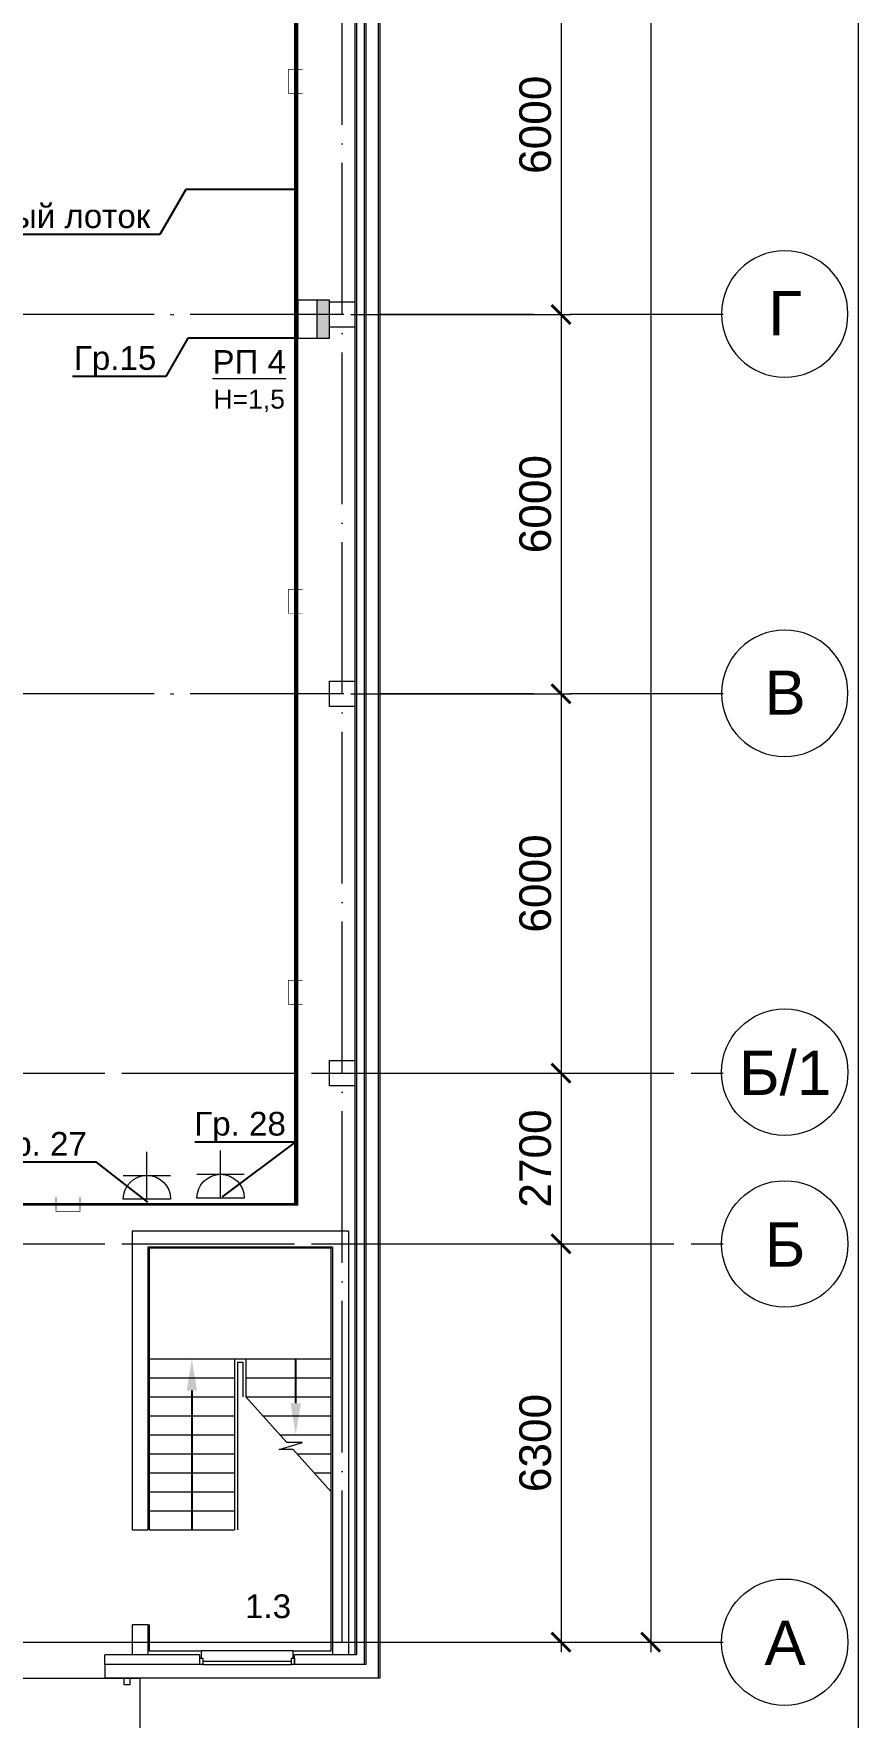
# Model space of a CAD drawing. Header units: millimetres. Extents: x -7047 to 653546, y -441812 to -147059.
# Drawn here: x 139962 to 153002, y -290914 to -264285 of the extents above; entities that cross this region are included whole.
import ezdxf
from ezdxf import colors
from ezdxf.entities.mleader import LeaderData, LeaderLine
from ezdxf.enums import TextEntityAlignment as Align
from ezdxf.math import Vec2, Vec3

# ---------------------------------------------------------------- set-up
doc = ezdxf.new("R2010")
doc.units = ezdxf.units.MM
doc.header["$PDMODE"] = 3
doc.linetypes.add('ACAD_ISO04W100', pattern=[30, 24, -3, 0, -3])
doc.linetypes.add('PHANTOM2', pattern=[31.75, 15.875, -3.175, 3.175, -3.175, 3.175, -3.175])
for name, color, linetype, lineweight in [('$Osveshenie', 240, 'Continuous', 15), ('$Оbорудование', 173, 'Continuous', 20), ('$Оbорудование @ 150', 173, 'Continuous', 20), ('1-Колонна', 244, 'Continuous', 60), ('1-Лестница', 236, 'Continuous', 15), ('1-Лестница детали', 247, 'Continuous', 5), ('1-Металл тонк', 107, 'Continuous', 15), ('1-Номр помещения', 173, 'Continuous', 20), ('1-Окна', 133, 'Continuous', 9), ('1-Размеры', 251, 'Continuous', 15), ('1-Стена Кирпич', 32, 'Continuous', 60), ('1-Стена сэндвич-панель', 157, 'Continuous', 60), ('1-Стена тонкая', 149, 'Continuous', 13), ('1-Цоколь', 249, 'Continuous', 15), ('Ось', 251, 'ACAD_ISO04W100', 9), ('Ось кр', 160, 'Continuous', 9), ('Таbлица текст', 251, 'Continuous', 15)]:
    doc.layers.add(name, color=color, linetype=linetype, lineweight=lineweight)
doc.layers.add('$TEXT', color=250, linetype='Continuous')
doc.styles.add('Arial Annotative', font='arial.ttf', dxfattribs={"height": 2.5})
doc.styles.add('Arial-0', font='arial.ttf')
doc.styles.add('GOST_B 0.0', font='isocpeur.ttf')
doc.styles.add('Анно2.0', font='arial.ttf', dxfattribs={"height": 2})
doc.styles.add('Аннот2.5', font='arial.ttf', dxfattribs={"height": 2.5})
doc.dimstyles.new('АР-200', dxfattribs={"dimscale": 100, "dimtxt": 5, "dimasz": 3, "dimexe": 1.6, "dimexo": 1, "dimgap": 1.5, "dimtad": 1, "dimdec": 0, "dimdsep": 46, "dimtxsty": 'Arial-0', "dimblk": 'ARCHTICK', "dimcen": -4, "dimdle": 1.6, "dimclrd": 256, "dimclre": 256, "dimclrt": 256, "dimadec": 1, "dimazin": 0, "dimtfac": 1, "dimtdec": 0, "dimtmove": 1, "dimatfit": 3, "dimldrblk": 'ARCHTICK', "dimfxl": 1, "dimlwd": -1, "dimlwe": -1, "dimarcsym": 0})

# ---------------------------------------------------------------- blocks, each defined once
blk = doc.blocks.new('оси круж')
blk.add_circle((0, 0), 1000)
at = {"style": 'Arial-0'}
blk.add_attdef('00', text='', height=700, dxfattribs=at).set_placement((-6, -339), align=Align.CENTER)
blk = doc.blocks.new('_ArchTick')
at = {"color": 0, "linetype": 'ByBlock', "const_width": 0.15}
blk.add_lwpolyline([(-0.5, -0.5), (0.5, 0.5)], dxfattribs=at)
blk = doc.blocks.new('*D16')
at = {"layer": '1-Размеры', "transparency": 16777216}
for p, q in [((144939, -220726), (149880, -220726)), ((149720, -220566), (149720, -289886)), ((144939, -289726), (149880, -289726))]:
    blk.add_line(p, q, dxfattribs=at)
at = {"layer": 'Defpoints', "color": 0, "transparency": 16777216}
for p in [(144839, -220726), (144839, -289726), (149720, -289726)]:
    blk.add_point(p, dxfattribs=at)
at = {"layer": '1-Размеры', "transparency": 16777216, "xscale": 300, "yscale": 300, "zscale": 300}
for p, rotation in [((149720, -220726), 90), ((149720, -289726), 270)]:
    blk.add_blockref('_ArchTick', p, dxfattribs=dict(at, rotation=rotation))
at = {"layer": '1-Размеры', "lineweight": 0, "transparency": 16777216, "insert": (149315, -255226), "char_height": 500, "attachment_point": 5, "rotation": 90, "style": 'Arial-0'}
blk.add_mtext('69000', dxfattribs=at)
blk = doc.blocks.new('*D28')
at = {"layer": '1-Размеры', "transparency": 16777216}
for p, q in [((144975, -262726), (148461, -262726)), ((148301, -262566), (148301, -268886)), ((144975, -268726), (148461, -268726))]:
    blk.add_line(p, q, dxfattribs=at)
at = {"layer": 'Defpoints', "color": 0, "transparency": 16777216}
for p in [(144875, -262726), (144875, -268726), (148301, -268726)]:
    blk.add_point(p, dxfattribs=at)
at = {"layer": '1-Размеры', "transparency": 16777216, "xscale": 300, "yscale": 300, "zscale": 300}
for p, rotation in [((148301, -262726), 90), ((148301, -268726), 270)]:
    blk.add_blockref('_ArchTick', p, dxfattribs=dict(at, rotation=rotation))
at = {"layer": '1-Размеры', "lineweight": 0, "transparency": 16777216, "insert": (147895, -265726), "char_height": 500, "attachment_point": 5, "rotation": 90, "style": 'Arial-0'}
blk.add_mtext('6000', dxfattribs=at)
blk = doc.blocks.new('*D29')
at = {"layer": '1-Размеры', "transparency": 16777216}
for p, q in [((148301, -268566), (148301, -274886)), ((144975, -268726), (148461, -268726)), ((144975, -274726), (148461, -274726))]:
    blk.add_line(p, q, dxfattribs=at)
at = {"layer": 'Defpoints', "color": 0, "transparency": 16777216}
for p in [(144875, -268726), (144875, -274726), (148301, -274726)]:
    blk.add_point(p, dxfattribs=at)
at = {"layer": '1-Размеры', "transparency": 16777216, "xscale": 300, "yscale": 300, "zscale": 300}
for p, rotation in [((148301, -268726), 90), ((148301, -274726), 270)]:
    blk.add_blockref('_ArchTick', p, dxfattribs=dict(at, rotation=rotation))
at = {"layer": '1-Размеры', "lineweight": 0, "transparency": 16777216, "insert": (147895, -271726), "char_height": 500, "attachment_point": 5, "rotation": 90, "style": 'Arial-0'}
blk.add_mtext('6000', dxfattribs=at)
blk = doc.blocks.new('*D30')
at = {"layer": '1-Размеры', "transparency": 16777216}
for p, q in [((144975, -274726), (148461, -274726)), ((148301, -274566), (148301, -280886)), ((145509, -280726), (148461, -280726))]:
    blk.add_line(p, q, dxfattribs=at)
at = {"layer": 'Defpoints', "color": 0, "transparency": 16777216}
for p in [(144875, -274726), (145409, -280726), (148301, -280726)]:
    blk.add_point(p, dxfattribs=at)
at = {"layer": '1-Размеры', "transparency": 16777216, "xscale": 300, "yscale": 300, "zscale": 300}
for p, rotation in [((148301, -274726), 90), ((148301, -280726), 270)]:
    blk.add_blockref('_ArchTick', p, dxfattribs=dict(at, rotation=rotation))
at = {"layer": '1-Размеры', "lineweight": 0, "transparency": 16777216, "insert": (147895, -277726), "char_height": 500, "attachment_point": 5, "rotation": 90, "style": 'Arial-0'}
blk.add_mtext('6000', dxfattribs=at)
blk = doc.blocks.new('*D31')
at = {"layer": '1-Размеры', "transparency": 16777216}
for p, q in [((148301, -283266), (148301, -289886)), ((144975, -283426), (148461, -283426)), ((144975, -289726), (148461, -289726))]:
    blk.add_line(p, q, dxfattribs=at)
at = {"layer": 'Defpoints', "color": 0, "transparency": 16777216}
for p in [(144875, -283426), (144875, -289726), (148301, -289726)]:
    blk.add_point(p, dxfattribs=at)
at = {"layer": '1-Размеры', "transparency": 16777216, "xscale": 300, "yscale": 300, "zscale": 300}
for p, rotation in [((148301, -283426), 90), ((148301, -289726), 270)]:
    blk.add_blockref('_ArchTick', p, dxfattribs=dict(at, rotation=rotation))
at = {"layer": '1-Размеры', "lineweight": 0, "transparency": 16777216, "insert": (147895, -286576), "char_height": 500, "attachment_point": 5, "rotation": 90, "style": 'Arial-0'}
blk.add_mtext('6300', dxfattribs=at)
blk = doc.blocks.new('*D32')
at = {"layer": '1-Размеры', "transparency": 16777216}
for p, q in [((148301, -280566), (148301, -283586)), ((145509, -280726), (148461, -280726)), ((145509, -283426), (148461, -283426))]:
    blk.add_line(p, q, dxfattribs=at)
at = {"layer": 'Defpoints', "color": 0, "transparency": 16777216}
for p in [(145409, -280726), (145409, -283426), (148301, -283426)]:
    blk.add_point(p, dxfattribs=at)
at = {"layer": '1-Размеры', "transparency": 16777216, "xscale": 300, "yscale": 300, "zscale": 300}
for p, rotation in [((148301, -280726), 90), ((148301, -283426), 270)]:
    blk.add_blockref('_ArchTick', p, dxfattribs=dict(at, rotation=rotation))
at = {"layer": '1-Размеры', "lineweight": 0, "transparency": 16777216, "insert": (147895, -282076), "char_height": 500, "attachment_point": 5, "rotation": 90, "style": 'Arial-0'}
blk.add_mtext('2700', dxfattribs=at)
blk = doc.blocks.new('_None')
blk = doc.blocks.new('234234234')
at = {"layer": '$Оbорудование'}
h = blk.add_hatch(color=256, dxfattribs=at)
h.dxf.hatch_style = 1
h.paths.add_polyline_path([(150, 125), (30, 25), (150, 25)], flags=17)
h.paths.add_polyline_path([(150, 125), (-150, 125), (-30, 25), (30, 25)])
h.paths.add_polyline_path([(-150, 125), (-150, 25), (-30, 25)])
blk.add_lwpolyline([(-150, -125), (150, -125), (150, 125), (-150, 125)], close=True, dxfattribs=at)
blk.add_lwpolyline([(-150, 125), (-150, 25), (150, 25)], dxfattribs=at)
blk = doc.blocks.new('$БлокРозеток 2п+PEскрыт_IP2X')
at = {"layer": '$Оbорудование', "lineweight": 20}
for points in [[(0, 0), (0, 5)], [(-2.5, 2.5), (2.5, 2.5)]]:
    blk.add_lwpolyline(points, dxfattribs=at)
blk.add_lwpolyline([(-2.5, 0, -1), (2.5, 0), (-2.5, 0)], format="xyb", dxfattribs=at)
at = {"style": 'GOST_B 0.0'}
blk.add_attdef('КОЛИЧЕСТВОРОЗЕТОК', text='', height=2, dxfattribs=at).set_placement((1, 2.7), align=Align.BOTTOM_LEFT)

msp = doc.modelspace()

# ---------------------------------------------------------------- linework, layer by layer
at = {"layer": '$Osveshenie', "color": 7, "linetype": 'PHANTOM2', "ltscale": 30, "const_width": 40}
for points in [[(117401.9, -221725.6), (144127.6, -221725.6), (144127.6, -282800.8), (127515.6, -282800.8), (127515.6, -285107.6)], [(118312.8, -221725.3), (144100.5, -221725.3), (144100.5, -282800.4), (127488.5, -282800.4), (127488.5, -285107.3)]]:
    msp.add_lwpolyline(points, dxfattribs=at)
at = {"layer": '$Osveshenie', "color": 7, "const_width": 10}
for points in [[(144213.6, -264848.2), (143987.5, -264848.2), (143987.5, -265230.6), (144213.6, -265230.6)], [(144213.6, -273073.3), (143987.5, -273073.3), (143987.5, -273455.7), (144213.6, -273455.7)], [(144213.6, -279256.2), (143987.5, -279256.2), (143987.5, -279638.6), (144213.6, -279638.6)], [(140313.9, -282687.4), (140313.9, -282913.5), (140696.3, -282913.5), (140696.3, -282687.4)]]:
    msp.add_lwpolyline(points, dxfattribs=at)
at = {"layer": '$Оbорудование', "color": 0, "linetype": 'ByBlock'}
msp.add_line((153002.1, -215052.2), (153002.1, -296223.2), dxfattribs=at)
at = {"layer": '1-Колонна', "color": 7, "lineweight": 0}
for points in [[(144638.5, -268526.5), (145038.5, -268526.5), (145038.5, -268926.5), (144638.5, -268926.5)], [(144638.5, -274526.5), (145038.5, -274526.5), (145038.5, -274926.5), (144638.5, -274926.5)], [(144638.5, -280526.5), (145038.5, -280526.5), (145038.5, -280926.5), (144638.5, -280926.5)]]:
    msp.add_lwpolyline(points, close=True, dxfattribs=at)
at = {"layer": '1-Лестница', "color": 7, "lineweight": 0}
for p, q in [((141788.5, -285246.5), (144668.5, -285246.5)), ((143138.5, -285246.5), (143138.5, -287946.5)), ((143318.5, -285246.5), (143318.5, -285846.5)), ((141788.5, -285546.5), (143138.5, -285546.5)), ((143318.5, -285546.5), (144668.5, -285546.5)), ((141788.5, -285846.5), (143138.5, -285846.5)), ((143318.5, -285846.5), (144668.5, -285846.5)), ((141788.5, -286146.5), (143138.5, -286146.5)), ((143588.5, -286146.5), (144668.5, -286146.5)), ((141788.5, -286446.5), (143138.5, -286446.5)), ((143858.5, -286446.5), (144668.5, -286446.5)), ((141788.5, -286746.5), (143138.5, -286746.5)), ((144128.5, -286746.5), (144668.5, -286746.5)), ((141788.5, -287046.5), (143138.5, -287046.5)), ((144398.5, -287046.5), (144668.5, -287046.5)), ((141788.5, -287346.5), (143138.5, -287346.5)), ((141788.5, -287646.5), (143138.5, -287646.5)), ((141788.5, -287946.5), (143138.5, -287946.5))]:
    msp.add_line(p, q, dxfattribs=at)
at = {"layer": '1-Лестница детали', "color": 7, "lineweight": 0}
for p, q in [((143967, -286567), (143318.5, -285846.5)), ((144668.5, -287346.5), (144064.9, -286675.8)), ((142613.5, -289976.5), (142613.5, -289861.5)), ((144063.5, -289976.5), (144063.5, -289861.5))]:
    msp.add_line(p, q, dxfattribs=at)
for points in [[(144063.5, -289861.5), (144668.5, -289861.5), (144668.5, -283496.5), (141788.5, -283496.5), (141788.5, -287946.5)], [(143188.5, -287946.5), (143188.5, -285296.5), (143268.5, -285296.5), (143268.5, -285846.5)], [(144064.9, -286675.8), (143841.9, -286675.8), (144215.5, -286567), (143967, -286567)], [(141788.5, -289446.5), (141788.5, -289861.5), (142613.5, -289861.5)]]:
    msp.add_lwpolyline(points, dxfattribs=at)
at = {"layer": '1-Металл тонк', "color": 7, "lineweight": 0}
msp.add_lwpolyline([(141488.5, -290296.5), (141388.5, -290296.5), (141388.5, -290396.5), (141488.5, -290396.5)], close=True, dxfattribs=at)
at = {"layer": '1-Окна', "color": 7, "lineweight": 0}
for p, q in [((142638.5, -290026.5), (144038.5, -290026.5)), ((142638.5, -290076.5), (144038.5, -290076.5))]:
    msp.add_line(p, q, dxfattribs=at)
for points in [[(142588.5, -289976.5), (142638.5, -289976.5), (142638.5, -290076.5), (142588.5, -290076.5)], [(144038.5, -289976.5), (144088.5, -289976.5), (144088.5, -290076.5), (144038.5, -290076.5)]]:
    msp.add_lwpolyline(points, close=True, dxfattribs=at)
at = {"layer": '1-Стена Кирпич', "color": 7, "lineweight": 0, "ltscale": 100}
for p, q in [((141518.5, -283226.5), (141518.5, -287946.5)), ((144938.5, -283226.5), (141518.5, -283226.5)), ((144938.5, -283226.5), (144938.5, -289926.5)), ((144688.5, -283476.5), (141768.5, -283476.5)), ((141768.5, -283476.5), (141768.5, -287946.5)), ((144688.5, -283476.5), (144688.5, -289926.5)), ((141518.5, -287946.5), (141768.5, -287946.5)), ((141518.5, -289446.5), (141518.5, -289926.5)), ((141518.5, -289446.5), (141768.5, -289446.5)), ((141768.5, -289446.5), (141768.5, -289926.5))]:
    msp.add_line(p, q, dxfattribs=at)
at = {"layer": '1-Стена сэндвич-панель', "color": 7, "lineweight": 0}
msp.add_line((141088.5, -290076.5), (141088.5, -289926.5), dxfattribs=at)
at = {"layer": '1-Стена сэндвич-панель', "color": 7, "lineweight": 0, "ltscale": 100}
for p, q in [((142588.5, -290076.5), (142588.5, -289926.5)), ((144088.5, -290076.5), (144088.5, -289926.5))]:
    msp.add_line(p, q, dxfattribs=at)
at = {"layer": '1-Стена сэндвич-панель', "color": 7, "lineweight": 0}
for points in [[(117374.8, -220376.5), (145188.5, -220376.5), (145188.5, -290076.5), (144088.5, -290076.5)], [(117401.9, -220376.8), (145215.6, -220376.8), (145215.6, -290076.8), (144115.6, -290076.8)], [(117374.8, -220526.5), (145038.5, -220526.5), (145038.5, -289926.5), (144088.5, -289926.5)], [(117401.9, -220526.8), (145065.6, -220526.8), (145065.6, -289926.8), (144115.6, -289926.8)], [(142588.5, -289926.5), (141088.5, -289926.5)], [(142588.5, -290076.5), (141088.5, -290076.5)]]:
    msp.add_lwpolyline(points, dxfattribs=at)
at = {"layer": '1-Стена тонкая', "color": 7, "lineweight": 0}
msp.add_line((144063.5, -289861.5), (142613.5, -289861.5), dxfattribs=at)
at = {"layer": '1-Цоколь', "color": 7, "lineweight": 0}
msp.add_line((141088.5, -290076.5), (141088.5, -290296.5), dxfattribs=at)
for points in [[(117374.8, -220156.5), (145408.5, -220156.5), (145408.5, -290296.5), (141088.5, -290296.5)], [(117401.9, -220156.8), (145435.6, -220156.8), (145435.6, -290296.8), (141115.6, -290296.8)]]:
    msp.add_lwpolyline(points, dxfattribs=at)
msp.add_lwpolyline([(139038.5, -290296.5), (141638.5, -290296.5), (141638.5, -291976.5), (139038.5, -291976.5)], close=True, dxfattribs=at)
at = {"layer": 'Ось', "color": 7, "lineweight": 0, "ltscale": 100}
for p, q in [((144838.5, -289726.5), (144838.5, -217836.8)), ((150865.6, -268726.8), (96665.6, -268726.8)), ((150838.5, -268726.5), (117374.8, -268726.5)), ((150865.6, -274726.8), (96665.6, -274726.8)), ((150838.5, -274726.5), (117374.8, -274726.5)), ((96665.6, -280726.8), (150865.6, -280726.8)), ((117374.8, -280726.5), (150838.5, -280726.5)), ((96665.6, -283426.8), (150865.6, -283426.8)), ((117374.8, -283426.5), (150838.5, -283426.5))]:
    msp.add_line(p, q, dxfattribs=at)
at = {"layer": 'Ось', "color": 7, "lineweight": 0, "ltscale": 200}
for p, q in [((117374.8, -289726.5), (150838.5, -289726.5)), ((96665.6, -289726.8), (150865.6, -289726.8))]:
    msp.add_line(p, q, dxfattribs=at)

# ---------------------------------------------------------------- block references
at = {"layer": '$Оbорудование', "color": 7, "lineweight": 0, "xscale": 2, "yscale": 2, "zscale": 2, "rotation": 270}
msp.add_blockref('234234234', (144388.5, -268800.6), dxfattribs=at)
at = {"layer": '$Оbорудование @ 150', "color": 0, "linetype": 'ByBlock', "xscale": 150, "yscale": 150, "zscale": 150}
for p in [(141752.6, -282718), (142918.1, -282700.8)]:
    msp.add_blockref('$БлокРозеток 2п+PEскрыт_IP2X', p, dxfattribs=at)
at = {"layer": 'Ось кр', "color": 7, "lineweight": 0}
ref = msp.add_blockref('оси круж', (151838.5, -268718.3), dxfattribs=dict(at, xscale=-1))
ref.add_attrib('00', 'Г', dxfattribs={"layer": '0', "height": 700, "style": 'Arial-0'}).set_placement((151844.6, -269057.6), align=Align.CENTER)
ref = msp.add_blockref('оси круж', (151838.5, -274718.3), dxfattribs=dict(at, xscale=-1))
ref.add_attrib('00', 'В', dxfattribs={"layer": '0', "height": 700, "style": 'Arial-0'}).set_placement((151844.6, -275057.6), align=Align.CENTER)
ref = msp.add_blockref('оси круж', (151838.4, -280709.8), dxfattribs=dict(at, rotation=180))
ref.add_attrib('00', 'Б/1', dxfattribs={"layer": '0', "height": 700, "style": 'Arial-0'}).set_placement((151844.5, -281070.5), align=Align.CENTER)
ref = msp.add_blockref('оси круж', (151838.5, -283426.5), dxfattribs=dict(at, rotation=180))
ref.add_attrib('00', 'Б', dxfattribs={"layer": '0', "height": 700, "style": 'Arial-0'}).set_placement((151844.6, -283787.2), align=Align.CENTER)
ref = msp.add_blockref('оси круж', (151838.5, -289726.5), dxfattribs=dict(at, rotation=180))
ref.add_attrib('00', 'А', dxfattribs={"layer": '0', "height": 700, "style": 'Arial-0'}).set_placement((151844.6, -290087.2), align=Align.CENTER)

# ---------------------------------------------------------------- texts
at = {"layer": '$Оbорудование', "color": 7, "insert": (143370.5, -269290.1), "char_height": 300, "width": 1587.938, "attachment_point": 2, "style": 'Анно2.0'}
msp.add_mtext('{\\H1.25x;\\LРП 4\\H0.8x;\\P}H=1,5', dxfattribs=at)
at = {"layer": '1-Номр помещения', "color": 7, "insert": (143668.1, -289160.4), "char_height": 375, "width": 1061.513, "attachment_point": 5, "style": 'Аннот2.5'}
msp.add_mtext('1.3', dxfattribs=at)

# ---------------------------------------------------------------- dimensions: what is measured, and where the dimension line sits
at = {"layer": '1-Размеры', "color": 7, "lineweight": 0}
for base, p1, p2, angle, picture, middle in [((149719.9, -289726.5), (144838.5, -220726.5), (144838.5, -289726.5), 270, '*D16', (149314.6, -255226.5)), ((148300.6, -268726.5), (144874.9, -262726.5), (144874.9, -268726.5), 90, '*D28', (147895.3, -265726.5)), ((148300.6, -274726.5), (144874.9, -268726.5), (144874.9, -274726.5), 90, '*D29', (147895.3, -271726.5)), ((148300.6, -280726.5), (144874.9, -274726.5), (145408.5, -280726.5), 90, '*D30', (147895.3, -277726.5)), ((148300.6, -283426.5), (145408.5, -280726.5), (145408.5, -283426.5), 270, '*D32', (147895.3, -282076.5)), ((148300.6, -289726.5), (144874.9, -283426.5), (144874.9, -289726.5), 90, '*D31', (147895.2, -286576.5))]:
    dim = msp.add_linear_dim(base=base, p1=p1, p2=p2, angle=angle, dimstyle='АР-200', dxfattribs=at)
    dim.commit()
    dim.dimension.update_dxf_attribs({"geometry": picture, "text_midpoint": middle})

# ---------------------------------------------------------------- leaders
at = {"layer": '$TEXT', "color": 7}
ml = msp.add_multileader_mtext('Standard', dxfattribs=at)
ml.set_content('Гр.15', color=7, style='Анно2.0')
ml.set_leader_properties(color=256)
ml.set_arrow_properties(name='NONE')
ml.build(insert=Vec2(0, 0))
ml.multileader.update_dxf_attribs({"text_left_attachment_type": 6, "text_right_attachment_type": 6, "dogleg_length": 1, "arrow_head_size": 450, "scale": 150})
ctx = ml.context
ctx.base_point, ctx.scale, ctx.char_height, ctx.arrow_head_size, ctx.landing_gap_size, ctx.plane_origin = Vec3(140660.5, -269706.3), 150, 375, 450, 0, Vec3(144100.5, -269100.6)
ctx.left_attachment, ctx.right_attachment, ctx.text_align_type = 6, 6, 2
notes = []
notes.append((ctx, [(0, (1, 1, 0), (142051.6, -269706.3), (-1, 0), 150, [(0, [(144100.5, -269100.6), (142401.3, -269100.6)], 0, [])])]))
ctx.mtext.insert, ctx.mtext.alignment, ctx.mtext.flow_direction = Vec3(141901.6, -269227.2), 3, 5
ml = msp.add_multileader_mtext('Standard', dxfattribs=at)
ml.set_content('Гр. 28', color=7, style='Анно2.0')
ml.set_leader_properties(color=256)
ml.set_arrow_properties(name='NONE')
ml.build(insert=Vec2(0, 0))
ml.multileader.update_dxf_attribs({"text_left_attachment_type": 6, "text_right_attachment_type": 6, "dogleg_length": 1, "arrow_head_size": 450, "scale": 150})
ctx = ml.context
ctx.base_point, ctx.scale, ctx.char_height, ctx.arrow_head_size, ctx.landing_gap_size, ctx.plane_origin = Vec3(142565.9, -281817), 150, 375, 450, 0, Vec3(142753.7, -283514)
ctx.left_attachment, ctx.right_attachment, ctx.text_align_type = 6, 6, 2
notes.append((ctx, [(1, (1, 1, 0), (144100.5, -281817), (-1, 0), 150, [(0, [(142947.1, -282683), (144100.5, -281817)], 0, [])])]))
ctx.mtext.insert, ctx.mtext.alignment, ctx.mtext.flow_direction = Vec3(143950.5, -281337.9), 3, 5
ml = msp.add_multileader_mtext('Standard', dxfattribs=at)
ml.set_content('Гр. 27', color=7, style='Анно2.0')
ml.set_leader_properties(color=256)
ml.set_arrow_properties(name='NONE')
ml.build(insert=Vec2(0, 0))
ml.multileader.update_dxf_attribs({"text_left_attachment_type": 6, "text_right_attachment_type": 6, "dogleg_length": 1, "arrow_head_size": 450, "scale": 150})
ctx = ml.context
ctx.base_point, ctx.scale, ctx.char_height, ctx.arrow_head_size, ctx.landing_gap_size, ctx.plane_origin = Vec3(139419.4, -282135.9), 150, 375, 450, 0, Vec3(141571.8, -283596.5)
ctx.left_attachment, ctx.right_attachment, ctx.text_align_type = 6, 6, 2
notes.append((ctx, [(1, (1, 1, 0), (140953.3, -282135.9), (-1, 0), 150, [(0, [(141765.1, -282765.4), (140953.3, -282135.9)], 0, [])])]))
ctx.mtext.insert, ctx.mtext.alignment, ctx.mtext.flow_direction = Vec3(140803.3, -281656.8), 3, 5
at = {"layer": '1-Лестница детали', "color": 7, "lineweight": 0}
ml = msp.add_multileader_mtext('Standard', dxfattribs=at)
ml.set_content('')
ml.set_leader_properties()
ml.build(insert=Vec2(0, 0))
ml.multileader.update_dxf_attribs({"has_dogleg": 0, "arrow_head_size": 500})
ctx = ml.context
ctx.base_point, ctx.arrow_head_size, ctx.plane_origin = Vec3(142463.5, -287946.5), 500, Vec3(142463.5, -285346.5)
ctx.text_align_type = 2
notes.append((ctx, [(0, (1, 1, 0), (142471.5, -287946.5), (-1, 0), 8, [(0, [(142463.5, -285246.5)], 0, [])])]))
ctx.mtext, ml.multileader.dxf.content_type = None, 0
ml = msp.add_multileader_mtext('Standard', dxfattribs=at)
ml.set_content('')
ml.set_leader_properties()
ml.build(insert=Vec2(0, 0))
ml.multileader.update_dxf_attribs({"has_dogleg": 0, "arrow_head_size": 500})
ctx = ml.context
ctx.base_point, ctx.arrow_head_size, ctx.plane_origin = Vec3(144106, -285246.5), 500, Vec3(144106, -285946.5)
notes.append((ctx, [(1, (1, 1, 0), (144114, -285246.5), (-1, 0), 8, [(0, [(144106, -286446.5)], 0, [])])]))
ctx.mtext, ml.multileader.dxf.content_type = None, 0
at = {"layer": 'Таbлица текст', "color": 7}
ml = msp.add_multileader_mtext('Standard', dxfattribs=at)
ml.set_content('Магистральный лоток', color=7, style='Arial Annotative')
ml.set_leader_properties(color=256)
ml.set_arrow_properties(name='NONE')
ml.build(insert=Vec2(0, 0))
ml.multileader.update_dxf_attribs({"text_left_attachment_type": 6, "text_right_attachment_type": 6, "dogleg_length": 1, "arrow_head_size": 450, "scale": 150})
ctx = ml.context
ctx.base_point, ctx.scale, ctx.char_height, ctx.arrow_head_size, ctx.landing_gap_size, ctx.plane_origin = Vec3(136504.9, -267463.2), 150, 375, 450, 0, Vec3(144100.5, -266747.6)
ctx.left_attachment, ctx.right_attachment, ctx.text_align_type = 6, 6, 2
notes.append((ctx, [(0, (1, 1, 0), (141956.4, -267463.2), (-1, 0), 150, [(0, [(144100.5, -266747.6), (142369.5, -266747.6)], 0, [])])]))
ctx.mtext.insert, ctx.mtext.alignment, ctx.mtext.flow_direction = Vec3(141806.4, -266984.1), 3, 5
for ctx, leaders in notes:
    for number, flags, end, landing, length, lines in leaders:
        leader = LeaderData()
        leader.index, (leader.has_last_leader_line, leader.has_dogleg_vector, leader.attachment_direction) = number, flags
        leader.last_leader_point, leader.dogleg_vector, leader.dogleg_length = Vec3(end), Vec3(landing), length
        for number, points, colour, breaks in lines:
            line = LeaderLine()
            line.index, line.vertices, line.color, line.breaks = number, Vec3.list(points), colors.encode_raw_color(colour), breaks
            leader.lines.append(line)
        ctx.leaders.append(leader)

doc.saveas('drawing.dxf')
